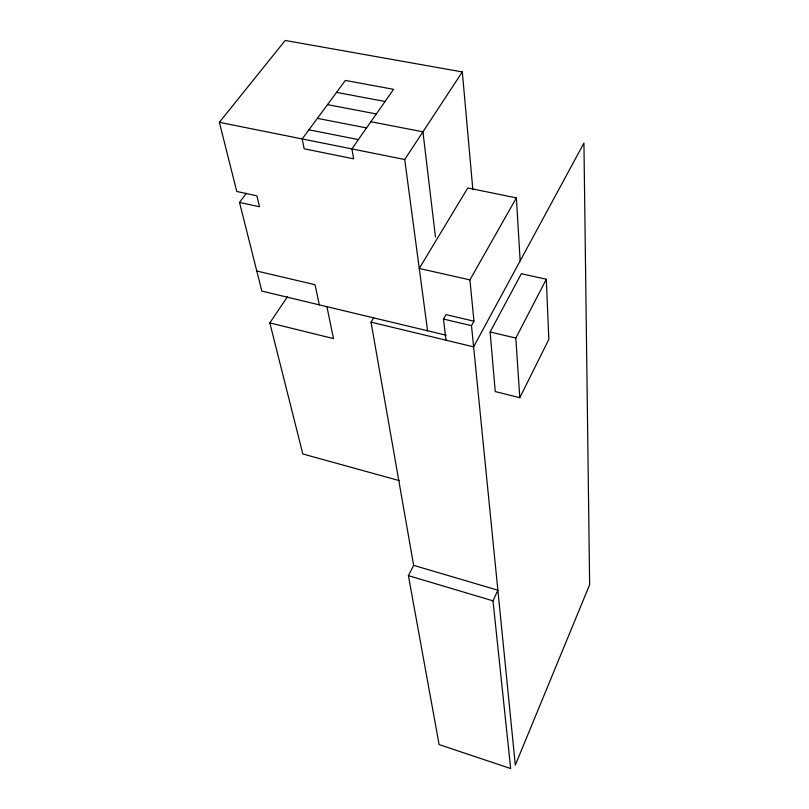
<?xml version="1.0" encoding="UTF-8"?>
<svg xmlns="http://www.w3.org/2000/svg" width="809" height="809" viewBox="0 0 809 809"><rect width="100%" height="100%" fill="white"/><g stroke="black" fill="none" stroke-linecap="round" stroke-linejoin="round"><path stroke-width="1.21" d="M413.652 565.349L408.403 575.644L439.105 744.573L510.671 768.55L492.994 600.844L497.879 590.206L413.652 565.349L371.038 322.164L373.667 317.866M519.803 397.694L548.826 339.436L546.318 279.257L521.35 273.725L490.112 331.983L495.239 391.556L519.803 397.694L515.818 338.051L546.318 279.257M371.038 322.164L473.609 346.849L583.936 143.072L589.64 584.725L515.313 765.092L471.495 325.673L473.963 321.193L469.928 279.874L516.375 197.892L467.774 187.971L419.254 268.457L469.928 279.874M446.012 340.205L443.474 319.059L445.992 314.63L473.963 321.193M427.577 330.78L404.722 159.515L462.313 71.93L285.203 40.45L219.36 122.321L236.764 191.47L256.908 195.839L259.517 206.78L239.515 202.402L246.3 193.311M399.474 480.667L302.819 453.97L269.832 322.892L287.488 296.711M358.357 139.593L351.966 148.937L353.624 158.827L304.154 148.785L302.192 138.946L345.362 80.425L393.599 89.334L358.357 139.593L308.816 129.784M336.544 92.378L385.094 101.499M327.503 104.624L376.387 113.978M370.957 121.755L422.935 131.806L435.475 237.148M317.381 118.347L366.629 127.943M219.36 122.321L404.722 159.515M256.777 271.025L315.045 284.707L319.302 304.851M443.474 319.059L471.495 325.673M490.112 331.983L515.818 338.051M446.163 335.229L261.833 291.088L239.515 202.402M269.832 322.892L333.5 338.607L326.917 306.672M408.403 575.644L492.994 600.844M462.313 71.93L472.85 189.731M516.375 197.892L520.157 260.872"/></g></svg>
